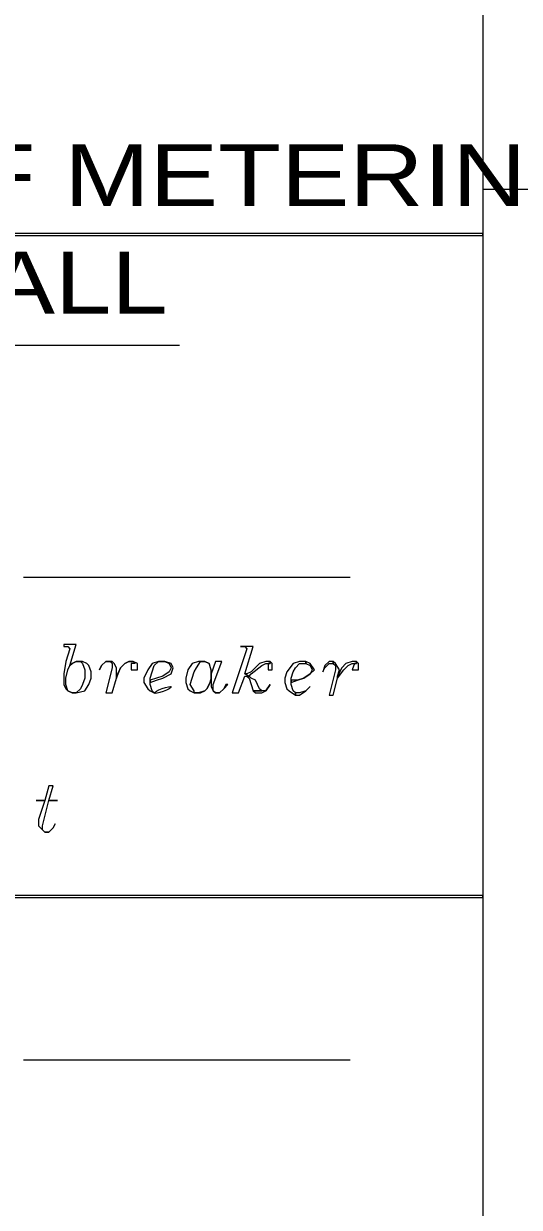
# Model space of a CAD drawing. Header units: inches. Extents: x 0.2 to 10.8, y 0.5 to 8.
# Drawn here: x 9.365 to 9.757, y 3.315 to 4.251 of the extents above; entities that cross this region are included whole.
import ezdxf

# ---------------------------------------------------------------- set-up
doc = ezdxf.new("R2010")
doc.units = ezdxf.units.IN
doc.header["$MEASUREMENT"] = 0
doc.layers.add('PDF_Geometry', color=7, linetype='Continuous')
doc.layers.add('PDF_Text', color=7, linetype='Continuous')
doc.styles.add('PDF Arial', font='arial.ttf')

msp = doc.modelspace()

# ---------------------------------------------------------------- linework, layer by layer
at = {"layer": 'PDF_Geometry', "lineweight": 13}
for points in [[(9.72833, 7.755), (9.72833, 0.74667)], [(9.72833, 4.12), (10.54833, 4.12)], [(8.24167, 4.085), (8.24167, 4.08333), (8.24167, 4.08333), (9.72833, 4.08333), (9.72833, 4.08333), (9.72833, 4.085), (8.24167, 4.085)], [(9.365, 3.81333), (9.36667, 3.81333)], [(9.365, 3.81333), (9.36667, 3.81333)], [(9.36667, 3.81333), (9.36833, 3.81333)], [(9.36667, 3.81333), (9.36833, 3.81333)], [(9.36833, 3.81333), (9.37, 3.81333)], [(9.36833, 3.81333), (9.37, 3.81333)], [(9.37, 3.81333), (9.37167, 3.81333)], [(9.37, 3.81333), (9.37167, 3.81333)], [(9.37167, 3.81333), (9.37333, 3.81333)], [(9.37333, 3.81333), (9.375, 3.81333)], [(9.37333, 3.81333), (9.375, 3.81333)], [(9.375, 3.81333), (9.37667, 3.81333)], [(9.375, 3.81333), (9.37667, 3.81333)], [(9.37667, 3.81333), (9.37833, 3.81333)], [(9.37667, 3.81333), (9.37833, 3.81333)], [(9.37833, 3.81333), (9.38, 3.81333)], [(9.38, 3.81333), (9.38167, 3.81333)], [(9.38, 3.81333), (9.38167, 3.81333)], [(9.38167, 3.81333), (9.38333, 3.81333)], [(9.38167, 3.81333), (9.38333, 3.81333)], [(9.38333, 3.81333), (9.385, 3.81333)], [(9.38333, 3.81333), (9.385, 3.81333)], [(9.385, 3.81333), (9.38667, 3.81333)], [(9.38667, 3.81333), (9.38833, 3.81333)], [(9.38667, 3.81333), (9.38833, 3.81333)], [(9.38833, 3.81333), (9.39, 3.81333)], [(9.38833, 3.81333), (9.39, 3.81333)], [(9.39, 3.81333), (9.39167, 3.81333)], [(9.39, 3.81333), (9.39167, 3.81333)], [(9.39167, 3.81333), (9.39333, 3.81333)], [(9.39333, 3.81333), (9.395, 3.81333)], [(9.39333, 3.81333), (9.395, 3.81333)], [(9.395, 3.81333), (9.39667, 3.81333)], [(9.395, 3.81333), (9.39667, 3.81333)], [(9.39667, 3.81333), (9.39833, 3.81333)], [(9.39667, 3.81333), (9.39833, 3.81333)], [(9.39833, 3.81333), (9.4, 3.81333)], [(9.39833, 3.81333), (9.4, 3.81333)], [(9.4, 3.81333), (9.40167, 3.81333)], [(9.40167, 3.81333), (9.40333, 3.81333)], [(9.40167, 3.81333), (9.40333, 3.81333)], [(9.40333, 3.81333), (9.405, 3.81333)], [(9.40333, 3.81333), (9.405, 3.81333)], [(9.405, 3.81333), (9.40667, 3.81333)], [(9.405, 3.81333), (9.40667, 3.81333)], [(9.40667, 3.81333), (9.40833, 3.81333)], [(9.40833, 3.81333), (9.41, 3.81333)], [(9.40833, 3.81333), (9.41, 3.81333)], [(9.41, 3.81333), (9.41167, 3.81333)], [(9.41, 3.81333), (9.41167, 3.81333)], [(9.41167, 3.81333), (9.41333, 3.81333)], [(9.41167, 3.81333), (9.41333, 3.81333)], [(9.41333, 3.81333), (9.415, 3.81333)], [(9.415, 3.81333), (9.41667, 3.81333)], [(9.415, 3.81333), (9.41667, 3.81333)], [(9.41667, 3.81333), (9.41833, 3.81333)], [(9.41667, 3.81333), (9.41833, 3.81333)], [(9.41833, 3.81333), (9.42, 3.81333)], [(9.41833, 3.81333), (9.42, 3.81333)], [(9.42, 3.81333), (9.42167, 3.81333)], [(9.42167, 3.81333), (9.42333, 3.81333)], [(9.42167, 3.81333), (9.42333, 3.81333)], [(9.42333, 3.81333), (9.425, 3.81333)], [(9.42333, 3.81333), (9.425, 3.81333)], [(9.425, 3.81333), (9.42667, 3.81333)], [(9.425, 3.81333), (9.42667, 3.81333)], [(9.42667, 3.81333), (9.42833, 3.81333)], [(9.42667, 3.81333), (9.42833, 3.81333)], [(9.42833, 3.81333), (9.43, 3.81333)], [(9.42833, 3.81333), (9.43, 3.81333)], [(9.43, 3.81333), (9.43167, 3.81333)], [(9.43167, 3.81333), (9.43333, 3.81333)], [(9.43167, 3.81333), (9.43333, 3.81333)], [(9.43333, 3.81333), (9.435, 3.81333)], [(9.43333, 3.81333), (9.435, 3.81333)], [(9.435, 3.81333), (9.43667, 3.81333)], [(9.435, 3.81333), (9.43667, 3.81333)], [(9.43667, 3.81333), (9.43833, 3.81333)], [(9.43833, 3.81333), (9.44, 3.81333)], [(9.43833, 3.81333), (9.44, 3.81333)], [(9.44, 3.81333), (9.44167, 3.81333)], [(9.44, 3.81333), (9.44167, 3.81333)], [(9.44167, 3.81333), (9.44333, 3.81333)], [(9.44167, 3.81333), (9.44333, 3.81333)], [(9.44333, 3.81333), (9.445, 3.81333)], [(9.445, 3.81333), (9.44667, 3.81333)], [(9.445, 3.81333), (9.44667, 3.81333)], [(9.44667, 3.81333), (9.44833, 3.81333)], [(9.44667, 3.81333), (9.44833, 3.81333)], [(9.44833, 3.81333), (9.45, 3.81333)], [(9.44833, 3.81333), (9.45, 3.81333)], [(9.45, 3.81333), (9.45167, 3.81333)], [(9.45167, 3.81333), (9.45333, 3.81333)], [(9.45167, 3.81333), (9.45333, 3.81333)], [(9.45333, 3.81333), (9.455, 3.81333)], [(9.45333, 3.81333), (9.455, 3.81333)], [(9.455, 3.81333), (9.45667, 3.81333)], [(9.455, 3.81333), (9.45667, 3.81333)], [(9.45667, 3.81333), (9.45833, 3.81333)], [(9.45667, 3.81333), (9.45833, 3.81333)], [(9.45833, 3.81333), (9.46, 3.81333)], [(9.46, 3.81333), (9.46167, 3.81333)], [(9.46, 3.81333), (9.46167, 3.81333)], [(9.46167, 3.81333), (9.46333, 3.81333)], [(9.46167, 3.81333), (9.46333, 3.81333)], [(9.46333, 3.81333), (9.465, 3.81333)], [(9.46333, 3.81333), (9.465, 3.81333)], [(9.465, 3.81333), (9.46667, 3.81333)], [(9.46667, 3.81333), (9.46833, 3.81333)], [(9.46667, 3.81333), (9.46833, 3.81333)], [(9.46833, 3.81333), (9.47, 3.81333)], [(9.46833, 3.81333), (9.47, 3.81333)], [(9.47, 3.81333), (9.47167, 3.81333)], [(9.47, 3.81333), (9.47167, 3.81333)], [(9.47167, 3.81333), (9.47333, 3.81333)], [(9.47333, 3.81333), (9.475, 3.81333)], [(9.47333, 3.81333), (9.475, 3.81333)], [(9.475, 3.81333), (9.47667, 3.81333)], [(9.475, 3.81333), (9.47667, 3.81333)], [(9.47667, 3.81333), (9.47833, 3.81333)], [(9.47667, 3.81333), (9.47833, 3.81333)], [(9.47833, 3.81333), (9.48, 3.81333)], [(9.47833, 3.81333), (9.48, 3.81333)], [(9.48, 3.81333), (9.48167, 3.81333)], [(9.48167, 3.81333), (9.48333, 3.81333)], [(9.48167, 3.81333), (9.48333, 3.81333)], [(9.48333, 3.81333), (9.485, 3.81333)], [(9.48333, 3.81333), (9.485, 3.81333)], [(9.485, 3.81333), (9.48667, 3.81333)], [(9.485, 3.81333), (9.48667, 3.81333)], [(9.48667, 3.81333), (9.48833, 3.81333)], [(9.48833, 3.81333), (9.49, 3.81333)], [(9.48833, 3.81333), (9.49, 3.81333)], [(9.49, 3.81333), (9.49167, 3.81333)], [(9.49, 3.81333), (9.49167, 3.81333)], [(9.49167, 3.81333), (9.49333, 3.81333)], [(9.49167, 3.81333), (9.49333, 3.81333)], [(9.49333, 3.81333), (9.495, 3.81333)], [(9.495, 3.81333), (9.49667, 3.81333)], [(9.495, 3.81333), (9.49667, 3.81333)], [(9.49667, 3.81333), (9.49833, 3.81333)], [(9.49667, 3.81333), (9.49833, 3.81333)], [(9.49833, 3.81333), (9.5, 3.81333)], [(9.49833, 3.81333), (9.5, 3.81333)], [(9.5, 3.81333), (9.50167, 3.81333)], [(9.50167, 3.81333), (9.50333, 3.81333)], [(9.50167, 3.81333), (9.50333, 3.81333)], [(9.50333, 3.81333), (9.505, 3.81333)], [(9.50333, 3.81333), (9.505, 3.81333)], [(9.505, 3.81333), (9.50667, 3.81333)], [(9.505, 3.81333), (9.50667, 3.81333)], [(9.50667, 3.81333), (9.50833, 3.81333)], [(9.50667, 3.81333), (9.50833, 3.81333)], [(9.50833, 3.81333), (9.51, 3.81333)], [(9.50833, 3.81333), (9.51, 3.81333)], [(9.51, 3.81333), (9.51167, 3.81333)], [(9.51167, 3.81333), (9.51333, 3.81333)], [(9.51167, 3.81333), (9.51333, 3.81333)], [(9.51333, 3.81333), (9.515, 3.81333)], [(9.51333, 3.81333), (9.515, 3.81333)], [(9.515, 3.81333), (9.51667, 3.81333)], [(9.515, 3.81333), (9.51667, 3.81333)], [(9.51667, 3.81333), (9.51833, 3.81333)], [(9.51833, 3.81333), (9.52, 3.81333)], [(9.51833, 3.81333), (9.52, 3.81333)], [(9.52, 3.81333), (9.52167, 3.81333)], [(9.52, 3.81333), (9.52167, 3.81333)], [(9.52167, 3.81333), (9.52333, 3.81333)], [(9.52167, 3.81333), (9.52333, 3.81333)], [(9.52333, 3.81333), (9.525, 3.81333)], [(9.525, 3.81333), (9.52667, 3.81333)], [(9.525, 3.81333), (9.52667, 3.81333)], [(9.52667, 3.81333), (9.52833, 3.81333)], [(9.52667, 3.81333), (9.52833, 3.81333)], [(9.52833, 3.81333), (9.53, 3.81333)], [(9.53, 3.81333), (9.53167, 3.81333)], [(9.53, 3.81333), (9.53167, 3.81333)], [(9.53167, 3.81333), (9.53333, 3.81333)], [(9.53167, 3.81333), (9.53333, 3.81333)], [(9.53333, 3.81333), (9.535, 3.81333)], [(9.53333, 3.81333), (9.535, 3.81333)], [(9.535, 3.81333), (9.53667, 3.81333)], [(9.535, 3.81333), (9.53667, 3.81333)], [(9.53667, 3.81333), (9.53833, 3.81333)], [(9.53667, 3.81333), (9.53833, 3.81333)], [(9.53833, 3.81333), (9.54, 3.81333)], [(9.54, 3.81333), (9.54167, 3.81333)], [(9.54, 3.81333), (9.54167, 3.81333)], [(9.54167, 3.81333), (9.54333, 3.81333)], [(9.54167, 3.81333), (9.54333, 3.81333)], [(9.54333, 3.81333), (9.545, 3.81333)], [(9.54333, 3.81333), (9.545, 3.81333)], [(9.545, 3.81333), (9.54667, 3.81333)], [(9.54667, 3.81333), (9.54833, 3.81333)], [(9.54667, 3.81333), (9.54833, 3.81333)], [(9.54833, 3.81333), (9.55, 3.81333)], [(9.54833, 3.81333), (9.55, 3.81333)], [(9.55, 3.81333), (9.55167, 3.81333)], [(9.55, 3.81333), (9.55167, 3.81333)], [(9.55167, 3.81333), (9.55333, 3.81333)], [(9.55333, 3.81333), (9.555, 3.81333)], [(9.55333, 3.81333), (9.555, 3.81333)], [(9.555, 3.81333), (9.55667, 3.81333)], [(9.555, 3.81333), (9.55667, 3.81333)], [(9.55667, 3.81333), (9.55833, 3.81333)], [(9.55667, 3.81333), (9.55833, 3.81333)], [(9.55833, 3.81333), (9.56, 3.81333)], [(9.56, 3.81333), (9.56167, 3.81333)], [(9.56, 3.81333), (9.56167, 3.81333)], [(9.56167, 3.81333), (9.56333, 3.81333)], [(9.56167, 3.81333), (9.56333, 3.81333)], [(9.56333, 3.81333), (9.565, 3.81333)], [(9.56333, 3.81333), (9.565, 3.81333)], [(9.565, 3.81333), (9.56667, 3.81333)], [(9.565, 3.81333), (9.56667, 3.81333)], [(9.56667, 3.81333), (9.56833, 3.81333)], [(9.56833, 3.81333), (9.57, 3.81333)], [(9.56833, 3.81333), (9.57, 3.81333)], [(9.57, 3.81333), (9.57167, 3.81333)], [(9.57, 3.81333), (9.57167, 3.81333)], [(9.57167, 3.81333), (9.57333, 3.81333)], [(9.57167, 3.81333), (9.57333, 3.81333)], [(9.57333, 3.81333), (9.575, 3.81333)], [(9.575, 3.81333), (9.57667, 3.81333)], [(9.575, 3.81333), (9.57667, 3.81333)], [(9.57667, 3.81333), (9.57833, 3.81333)], [(9.57667, 3.81333), (9.57833, 3.81333)], [(9.57833, 3.81333), (9.58, 3.81333)], [(9.57833, 3.81333), (9.58, 3.81333)], [(9.58, 3.81333), (9.58167, 3.81333)], [(9.58167, 3.81333), (9.58333, 3.81333)], [(9.58167, 3.81333), (9.58333, 3.81333)], [(9.58333, 3.81333), (9.585, 3.81333)], [(9.58333, 3.81333), (9.585, 3.81333)], [(9.585, 3.81333), (9.58667, 3.81333)], [(9.585, 3.81333), (9.58667, 3.81333)], [(9.58667, 3.81333), (9.58833, 3.81333)], [(9.58833, 3.81333), (9.59, 3.81333)], [(9.58833, 3.81333), (9.59, 3.81333)], [(9.59, 3.81333), (9.59167, 3.81333)], [(9.59, 3.81333), (9.59167, 3.81333)], [(9.59167, 3.81333), (9.59333, 3.81333)], [(9.59167, 3.81333), (9.59333, 3.81333)], [(9.59333, 3.81333), (9.595, 3.81333)], [(9.59333, 3.81333), (9.595, 3.81333)], [(9.595, 3.81333), (9.59667, 3.81333)], [(9.59667, 3.81333), (9.59833, 3.81333)], [(9.59667, 3.81333), (9.59833, 3.81333)], [(9.59833, 3.81333), (9.6, 3.81333)], [(9.59833, 3.81333), (9.6, 3.81333)], [(9.6, 3.81333), (9.60167, 3.81333)], [(9.6, 3.81333), (9.60167, 3.81333)], [(9.60167, 3.81333), (9.60333, 3.81333)], [(9.60333, 3.81333), (9.605, 3.81333)], [(9.60333, 3.81333), (9.605, 3.81333)], [(9.605, 3.81333), (9.60667, 3.81333)], [(9.605, 3.81333), (9.60667, 3.81333)], [(9.60667, 3.81333), (9.60833, 3.81333)], [(9.60667, 3.81333), (9.60833, 3.81333)], [(9.60833, 3.81333), (9.61, 3.81333)], [(9.61, 3.81333), (9.61167, 3.81333)], [(9.61, 3.81333), (9.61167, 3.81333)], [(9.61167, 3.81333), (9.61333, 3.81333)], [(9.61167, 3.81333), (9.61333, 3.81333)], [(9.61333, 3.81333), (9.615, 3.81333)], [(9.61333, 3.81333), (9.615, 3.81333)], [(9.615, 3.81333), (9.61667, 3.81333)], [(9.61667, 3.81333), (9.61833, 3.81333)], [(9.61667, 3.81333), (9.61833, 3.81333)], [(9.61833, 3.81333), (9.62, 3.81333)], [(9.61833, 3.81333), (9.62, 3.81333)], [(9.62, 3.81333), (9.62167, 3.81333)], [(9.62, 3.81333), (9.62167, 3.81333)], [(9.62167, 3.81333), (9.62333, 3.81333)], [(9.62167, 3.81333), (9.62333, 3.81333)], [(9.40666, 3.76), (9.39666, 3.76), (9.39666, 3.75833), (9.39833, 3.75833), (9.4, 3.75833), (9.40166, 3.75667), (9.39833, 3.74667), (9.39666, 3.73667), (9.39666, 3.72833), (9.39833, 3.725), (9.4, 3.72333), (9.40333, 3.72167), (9.40333, 3.72167), (9.4, 3.72333), (9.39833, 3.72833), (9.39833, 3.73333), (9.4, 3.74), (9.40166, 3.74333), (9.40166, 3.74333), (9.40666, 3.76)], [(9.54666, 3.75833), (9.53666, 3.75833), (9.53666, 3.75833), (9.53833, 3.75833), (9.54, 3.75833), (9.54166, 3.75667), (9.53, 3.72167), (9.535, 3.72167), (9.54, 3.735), (9.54166, 3.735), (9.54333, 3.735), (9.54, 3.73667), (9.54666, 3.75833)], [(9.41166, 3.74667), (9.40666, 3.74667), (9.40333, 3.745), (9.40166, 3.74333), (9.40166, 3.74333), (9.40333, 3.745), (9.40666, 3.74667), (9.41, 3.74667), (9.41166, 3.74667)], [(9.41166, 3.74667), (9.41, 3.74667), (9.41166, 3.745), (9.41333, 3.74), (9.41333, 3.73333), (9.41166, 3.72833), (9.41, 3.725), (9.40666, 3.72167), (9.40333, 3.72167), (9.40333, 3.72167), (9.40666, 3.72167), (9.41333, 3.72333), (9.41666, 3.72833), (9.41833, 3.73333), (9.41833, 3.73833), (9.41666, 3.74333), (9.415, 3.745), (9.41166, 3.74667)], [(9.435, 3.74667), (9.43, 3.74667), (9.42666, 3.74333), (9.425, 3.74), (9.425, 3.74), (9.42666, 3.74333), (9.43, 3.74667), (9.43333, 3.74667), (9.435, 3.74667)], [(9.435, 3.74667), (9.43333, 3.74667), (9.435, 3.745), (9.435, 3.74167), (9.43, 3.72167), (9.435, 3.72167), (9.43833, 3.73333), (9.43833, 3.735), (9.43833, 3.74167), (9.43666, 3.745), (9.435, 3.74667)], [(9.45166, 3.74667), (9.44833, 3.74667), (9.445, 3.745), (9.44166, 3.74167), (9.43833, 3.735), (9.43833, 3.73333), (9.44166, 3.74167), (9.445, 3.745), (9.44833, 3.74667), (9.45166, 3.74667)], [(9.45166, 3.74667), (9.45166, 3.74667), (9.45333, 3.745), (9.45, 3.745), (9.45, 3.74), (9.455, 3.74), (9.455, 3.745), (9.45166, 3.74667)], [(9.47666, 3.74667), (9.47166, 3.74667), (9.46666, 3.745), (9.46333, 3.74), (9.46, 3.73333), (9.46, 3.73), (9.46333, 3.725), (9.465, 3.72333), (9.46833, 3.72167), (9.46833, 3.72167), (9.46666, 3.72333), (9.465, 3.72833), (9.465, 3.73), (9.465, 3.73167), (9.465, 3.73333), (9.46666, 3.73833), (9.46833, 3.74333), (9.47166, 3.74667), (9.47666, 3.74667)], [(9.47666, 3.74667), (9.47666, 3.74667), (9.48, 3.745), (9.48166, 3.74167), (9.48, 3.73833), (9.475, 3.735), (9.47, 3.73333), (9.465, 3.73167), (9.465, 3.73), (9.47, 3.73167), (9.475, 3.73333), (9.48166, 3.73667), (9.48333, 3.74167), (9.48166, 3.745), (9.47666, 3.74667)], [(9.50833, 3.74667), (9.50333, 3.74667), (9.49833, 3.745), (9.495, 3.74), (9.49333, 3.73333), (9.49333, 3.73), (9.495, 3.725), (9.49666, 3.72333), (9.5, 3.72167), (9.5, 3.72167), (9.5, 3.72333), (9.49666, 3.72833), (9.49833, 3.73333), (9.5, 3.73833), (9.50166, 3.74167), (9.505, 3.74667), (9.50833, 3.74667)], [(9.50833, 3.74667), (9.50833, 3.74667), (9.51166, 3.745), (9.51333, 3.73833), (9.51333, 3.73333), (9.51333, 3.73667), (9.51333, 3.74), (9.51166, 3.745), (9.50833, 3.74667)], [(9.52166, 3.74667), (9.51666, 3.74667), (9.51333, 3.73667), (9.51333, 3.73333), (9.51333, 3.73167), (9.51333, 3.72667), (9.515, 3.72333), (9.515, 3.72333), (9.51666, 3.72167), (9.51666, 3.72167), (9.515, 3.72333), (9.515, 3.72833), (9.52166, 3.74667)], [(9.56, 3.74667), (9.55666, 3.74667), (9.55166, 3.745), (9.545, 3.73833), (9.54166, 3.73667), (9.54, 3.73667), (9.54333, 3.735), (9.545, 3.73667), (9.55333, 3.74333), (9.55666, 3.745), (9.56, 3.745), (9.56, 3.74667)], [(9.56, 3.74667), (9.56, 3.745), (9.56, 3.745), (9.55833, 3.745), (9.55833, 3.74), (9.56166, 3.74), (9.56166, 3.745), (9.56, 3.74667)], [(9.58833, 3.74667), (9.58333, 3.74667), (9.57833, 3.745), (9.57333, 3.73833), (9.57166, 3.73333), (9.57166, 3.73), (9.57333, 3.725), (9.575, 3.72333), (9.58, 3.72), (9.58, 3.72167), (9.57833, 3.72333), (9.57666, 3.72833), (9.57666, 3.73), (9.57666, 3.73167), (9.57666, 3.73333), (9.57833, 3.73833), (9.58, 3.74167), (9.58333, 3.745), (9.58833, 3.745), (9.58833, 3.74667)], [(9.58833, 3.74667), (9.58833, 3.745), (9.59166, 3.74333), (9.59333, 3.74), (9.59166, 3.73667), (9.58666, 3.73333), (9.58166, 3.73167), (9.57666, 3.73167), (9.57666, 3.73), (9.58166, 3.73167), (9.58666, 3.73333), (9.59166, 3.73667), (9.595, 3.74), (9.59166, 3.745), (9.58833, 3.74667)], [(9.61, 3.74667), (9.60666, 3.74667), (9.60333, 3.74333), (9.60166, 3.73833), (9.60166, 3.73833), (9.60333, 3.74167), (9.60666, 3.745), (9.61, 3.745), (9.61, 3.74667)], [(9.61, 3.74667), (9.61, 3.745), (9.61166, 3.74333), (9.61166, 3.74), (9.60666, 3.72), (9.61, 3.72), (9.61333, 3.73333), (9.61333, 3.735), (9.615, 3.74), (9.61166, 3.745), (9.61, 3.74667)], [(9.62833, 3.74667), (9.625, 3.74667), (9.62, 3.745), (9.61666, 3.74167), (9.61333, 3.735), (9.61333, 3.73333), (9.61833, 3.74), (9.62166, 3.74333), (9.625, 3.745), (9.62833, 3.745), (9.62833, 3.74667)], [(9.62833, 3.74667), (9.62833, 3.745), (9.62833, 3.745), (9.62666, 3.745), (9.625, 3.74), (9.63, 3.74), (9.63, 3.745), (9.62833, 3.74667)], [(9.54333, 3.735), (9.54166, 3.735), (9.54333, 3.73333), (9.545, 3.72833), (9.54666, 3.72333), (9.55333, 3.72333), (9.55166, 3.725), (9.54833, 3.73167), (9.545, 3.73333), (9.54333, 3.735)], [(9.51333, 3.73333), (9.51166, 3.72833), (9.51, 3.725), (9.50833, 3.72333), (9.50333, 3.72167), (9.5, 3.72167), (9.5, 3.72167), (9.5, 3.72167), (9.505, 3.72167), (9.50833, 3.72333), (9.51, 3.725), (9.51166, 3.72833), (9.51333, 3.73167), (9.51333, 3.73333)], [(9.525, 3.72833), (9.52333, 3.725), (9.52, 3.72167), (9.51666, 3.72167), (9.51666, 3.72167), (9.52, 3.72167), (9.52333, 3.725), (9.52666, 3.72833), (9.525, 3.72833)], [(9.56, 3.72833), (9.55666, 3.72333), (9.55333, 3.72333), (9.54666, 3.72333), (9.54833, 3.72167), (9.55333, 3.72167), (9.55666, 3.72333), (9.56, 3.72833)], [(9.59166, 3.72667), (9.58833, 3.72333), (9.58333, 3.72167), (9.58, 3.72167), (9.58, 3.72), (9.58333, 3.72), (9.58833, 3.72333), (9.59166, 3.72667)], [(9.38833, 3.64833), (9.385, 3.64833), (9.38167, 3.63667), (9.375, 3.63667), (9.375, 3.63667), (9.38167, 3.63667), (9.37667, 3.62167), (9.37667, 3.61667), (9.38, 3.61333), (9.38167, 3.61167), (9.38167, 3.61167), (9.38, 3.61333), (9.38, 3.61667), (9.385, 3.63667), (9.39167, 3.63667), (9.39167, 3.63667), (9.385, 3.63667), (9.38833, 3.64833)], [(9.39, 3.61833), (9.38833, 3.615), (9.385, 3.61167), (9.38167, 3.61167), (9.38167, 3.61167), (9.385, 3.61167), (9.38833, 3.615), (9.39, 3.61833)], [(8.13333, 3.56167), (8.13333, 3.56), (8.13333, 3.56), (9.72833, 3.56), (9.72833, 3.56), (9.72833, 3.56167), (8.13333, 3.56167)], [(9.365, 3.43167), (9.36667, 3.43167)], [(9.365, 3.43167), (9.36667, 3.43167)], [(9.36667, 3.43167), (9.36833, 3.43167)], [(9.36667, 3.43167), (9.36833, 3.43167)], [(9.36833, 3.43167), (9.37, 3.43167)], [(9.36833, 3.43167), (9.37, 3.43167)], [(9.37, 3.43167), (9.37167, 3.43167)], [(9.37, 3.43167), (9.37167, 3.43167)], [(9.37167, 3.43167), (9.37333, 3.43167)], [(9.37333, 3.43167), (9.375, 3.43167)], [(9.37333, 3.43167), (9.375, 3.43167)], [(9.375, 3.43167), (9.37667, 3.43167)], [(9.375, 3.43167), (9.37667, 3.43167)], [(9.37667, 3.43167), (9.37833, 3.43167)], [(9.37667, 3.43167), (9.37833, 3.43167)], [(9.37833, 3.43167), (9.38, 3.43167)], [(9.38, 3.43167), (9.38167, 3.43167)], [(9.38, 3.43167), (9.38167, 3.43167)], [(9.38167, 3.43167), (9.38333, 3.43167)], [(9.38167, 3.43167), (9.38333, 3.43167)], [(9.38333, 3.43167), (9.385, 3.43167)], [(9.38333, 3.43167), (9.385, 3.43167)], [(9.385, 3.43167), (9.38667, 3.43167)], [(9.38667, 3.43167), (9.38833, 3.43167)], [(9.38667, 3.43167), (9.38833, 3.43167)], [(9.38833, 3.43167), (9.39, 3.43167)], [(9.38833, 3.43167), (9.39, 3.43167)], [(9.39, 3.43167), (9.39167, 3.43167)], [(9.39, 3.43167), (9.39167, 3.43167)], [(9.39167, 3.43167), (9.39333, 3.43167)], [(9.39333, 3.43167), (9.395, 3.43167)], [(9.39333, 3.43167), (9.395, 3.43167)], [(9.395, 3.43167), (9.39667, 3.43167)], [(9.395, 3.43167), (9.39667, 3.43167)], [(9.39667, 3.43167), (9.39833, 3.43167)], [(9.39667, 3.43167), (9.39833, 3.43167)], [(9.39833, 3.43167), (9.4, 3.43167)], [(9.39833, 3.43167), (9.4, 3.43167)], [(9.4, 3.43167), (9.40167, 3.43167)], [(9.40167, 3.43167), (9.40333, 3.43167)], [(9.40167, 3.43167), (9.40333, 3.43167)], [(9.40333, 3.43167), (9.405, 3.43167)], [(9.40333, 3.43167), (9.405, 3.43167)], [(9.405, 3.43167), (9.40667, 3.43167)], [(9.405, 3.43167), (9.40667, 3.43167)], [(9.40667, 3.43167), (9.40833, 3.43167)], [(9.40833, 3.43167), (9.41, 3.43167)], [(9.40833, 3.43167), (9.41, 3.43167)], [(9.41, 3.43167), (9.41167, 3.43167)], [(9.41, 3.43167), (9.41167, 3.43167)], [(9.41167, 3.43167), (9.41333, 3.43167)], [(9.41167, 3.43167), (9.41333, 3.43167)], [(9.41333, 3.43167), (9.415, 3.43167)], [(9.415, 3.43167), (9.41667, 3.43167)], [(9.415, 3.43167), (9.41667, 3.43167)], [(9.41667, 3.43167), (9.41833, 3.43167)], [(9.41667, 3.43167), (9.41833, 3.43167)], [(9.41833, 3.43167), (9.42, 3.43167)], [(9.41833, 3.43167), (9.42, 3.43167)], [(9.42, 3.43167), (9.42167, 3.43167)], [(9.42167, 3.43167), (9.42333, 3.43167)], [(9.42167, 3.43167), (9.42333, 3.43167)], [(9.42333, 3.43167), (9.425, 3.43167)], [(9.42333, 3.43167), (9.425, 3.43167)], [(9.425, 3.43167), (9.42667, 3.43167)], [(9.425, 3.43167), (9.42667, 3.43167)], [(9.42667, 3.43167), (9.42833, 3.43167)], [(9.42667, 3.43167), (9.42833, 3.43167)], [(9.42833, 3.43167), (9.43, 3.43167)], [(9.42833, 3.43167), (9.43, 3.43167)], [(9.43, 3.43167), (9.43167, 3.43167)], [(9.43167, 3.43167), (9.43333, 3.43167)], [(9.43167, 3.43167), (9.43333, 3.43167)], [(9.43333, 3.43167), (9.435, 3.43167)], [(9.43333, 3.43167), (9.435, 3.43167)], [(9.435, 3.43167), (9.43667, 3.43167)], [(9.435, 3.43167), (9.43667, 3.43167)], [(9.43667, 3.43167), (9.43833, 3.43167)], [(9.43833, 3.43167), (9.44, 3.43167)], [(9.43833, 3.43167), (9.44, 3.43167)], [(9.44, 3.43167), (9.44167, 3.43167)], [(9.44, 3.43167), (9.44167, 3.43167)], [(9.44167, 3.43167), (9.44333, 3.43167)], [(9.44167, 3.43167), (9.44333, 3.43167)], [(9.44333, 3.43167), (9.445, 3.43167)], [(9.445, 3.43167), (9.44667, 3.43167)], [(9.445, 3.43167), (9.44667, 3.43167)], [(9.44667, 3.43167), (9.44833, 3.43167)], [(9.44667, 3.43167), (9.44833, 3.43167)], [(9.44833, 3.43167), (9.45, 3.43167)], [(9.44833, 3.43167), (9.45, 3.43167)], [(9.45, 3.43167), (9.45167, 3.43167)], [(9.45167, 3.43167), (9.45333, 3.43167)], [(9.45167, 3.43167), (9.45333, 3.43167)], [(9.45333, 3.43167), (9.455, 3.43167)], [(9.45333, 3.43167), (9.455, 3.43167)], [(9.455, 3.43167), (9.45667, 3.43167)], [(9.455, 3.43167), (9.45667, 3.43167)], [(9.45667, 3.43167), (9.45833, 3.43167)], [(9.45667, 3.43167), (9.45833, 3.43167)], [(9.45833, 3.43167), (9.46, 3.43167)], [(9.46, 3.43167), (9.46167, 3.43167)], [(9.46, 3.43167), (9.46167, 3.43167)], [(9.46167, 3.43167), (9.46333, 3.43167)], [(9.46167, 3.43167), (9.46333, 3.43167)], [(9.46333, 3.43167), (9.465, 3.43167)], [(9.46333, 3.43167), (9.465, 3.43167)], [(9.465, 3.43167), (9.46667, 3.43167)], [(9.46667, 3.43167), (9.46833, 3.43167)], [(9.46667, 3.43167), (9.46833, 3.43167)], [(9.46833, 3.43167), (9.47, 3.43167)], [(9.46833, 3.43167), (9.47, 3.43167)], [(9.47, 3.43167), (9.47167, 3.43167)], [(9.47, 3.43167), (9.47167, 3.43167)], [(9.47167, 3.43167), (9.47333, 3.43167)], [(9.47333, 3.43167), (9.475, 3.43167)], [(9.47333, 3.43167), (9.475, 3.43167)], [(9.475, 3.43167), (9.47667, 3.43167)], [(9.475, 3.43167), (9.47667, 3.43167)], [(9.47667, 3.43167), (9.47833, 3.43167)], [(9.47667, 3.43167), (9.47833, 3.43167)], [(9.47833, 3.43167), (9.48, 3.43167)], [(9.47833, 3.43167), (9.48, 3.43167)], [(9.48, 3.43167), (9.48167, 3.43167)], [(9.48167, 3.43167), (9.48333, 3.43167)], [(9.48167, 3.43167), (9.48333, 3.43167)], [(9.48333, 3.43167), (9.485, 3.43167)], [(9.48333, 3.43167), (9.485, 3.43167)], [(9.485, 3.43167), (9.48667, 3.43167)], [(9.485, 3.43167), (9.48667, 3.43167)], [(9.48667, 3.43167), (9.48833, 3.43167)], [(9.48833, 3.43167), (9.49, 3.43167)], [(9.48833, 3.43167), (9.49, 3.43167)], [(9.49, 3.43167), (9.49167, 3.43167)], [(9.49, 3.43167), (9.49167, 3.43167)], [(9.49167, 3.43167), (9.49333, 3.43167)], [(9.49167, 3.43167), (9.49333, 3.43167)], [(9.49333, 3.43167), (9.495, 3.43167)], [(9.495, 3.43167), (9.49667, 3.43167)], [(9.495, 3.43167), (9.49667, 3.43167)], [(9.49667, 3.43167), (9.49833, 3.43167)], [(9.49667, 3.43167), (9.49833, 3.43167)], [(9.49833, 3.43167), (9.5, 3.43167)], [(9.49833, 3.43167), (9.5, 3.43167)], [(9.5, 3.43167), (9.50167, 3.43167)], [(9.50167, 3.43167), (9.50333, 3.43167)], [(9.50167, 3.43167), (9.50333, 3.43167)], [(9.50333, 3.43167), (9.505, 3.43167)], [(9.50333, 3.43167), (9.505, 3.43167)], [(9.505, 3.43167), (9.50667, 3.43167)], [(9.505, 3.43167), (9.50667, 3.43167)], [(9.50667, 3.43167), (9.50833, 3.43167)], [(9.50667, 3.43167), (9.50833, 3.43167)], [(9.50833, 3.43167), (9.51, 3.43167)], [(9.50833, 3.43167), (9.51, 3.43167)], [(9.51, 3.43167), (9.51167, 3.43167)], [(9.51167, 3.43167), (9.51333, 3.43167)], [(9.51167, 3.43167), (9.51333, 3.43167)], [(9.51333, 3.43167), (9.515, 3.43167)], [(9.51333, 3.43167), (9.515, 3.43167)], [(9.515, 3.43167), (9.51667, 3.43167)], [(9.515, 3.43167), (9.51667, 3.43167)], [(9.51667, 3.43167), (9.51833, 3.43167)], [(9.51833, 3.43167), (9.52, 3.43167)], [(9.51833, 3.43167), (9.52, 3.43167)], [(9.52, 3.43167), (9.52167, 3.43167)], [(9.52, 3.43167), (9.52167, 3.43167)], [(9.52167, 3.43167), (9.52333, 3.43167)], [(9.52167, 3.43167), (9.52333, 3.43167)], [(9.52333, 3.43167), (9.525, 3.43167)], [(9.525, 3.43167), (9.52667, 3.43167)], [(9.525, 3.43167), (9.52667, 3.43167)], [(9.52667, 3.43167), (9.52833, 3.43167)], [(9.52667, 3.43167), (9.52833, 3.43167)], [(9.52833, 3.43167), (9.53, 3.43167)], [(9.53, 3.43167), (9.53167, 3.43167)], [(9.53, 3.43167), (9.53167, 3.43167)], [(9.53167, 3.43167), (9.53333, 3.43167)], [(9.53167, 3.43167), (9.53333, 3.43167)], [(9.53333, 3.43167), (9.535, 3.43167)], [(9.53333, 3.43167), (9.535, 3.43167)], [(9.535, 3.43167), (9.53667, 3.43167)], [(9.535, 3.43167), (9.53667, 3.43167)], [(9.53667, 3.43167), (9.53833, 3.43167)], [(9.53667, 3.43167), (9.53833, 3.43167)], [(9.53833, 3.43167), (9.54, 3.43167)], [(9.54, 3.43167), (9.54167, 3.43167)], [(9.54, 3.43167), (9.54167, 3.43167)], [(9.54167, 3.43167), (9.54333, 3.43167)], [(9.54167, 3.43167), (9.54333, 3.43167)], [(9.54333, 3.43167), (9.545, 3.43167)], [(9.54333, 3.43167), (9.545, 3.43167)], [(9.545, 3.43167), (9.54667, 3.43167)], [(9.54667, 3.43167), (9.54833, 3.43167)], [(9.54667, 3.43167), (9.54833, 3.43167)], [(9.54833, 3.43167), (9.55, 3.43167)], [(9.54833, 3.43167), (9.55, 3.43167)], [(9.55, 3.43167), (9.55167, 3.43167)], [(9.55, 3.43167), (9.55167, 3.43167)], [(9.55167, 3.43167), (9.55333, 3.43167)], [(9.55333, 3.43167), (9.555, 3.43167)], [(9.55333, 3.43167), (9.555, 3.43167)], [(9.555, 3.43167), (9.55667, 3.43167)], [(9.555, 3.43167), (9.55667, 3.43167)], [(9.55667, 3.43167), (9.55833, 3.43167)], [(9.55667, 3.43167), (9.55833, 3.43167)], [(9.55833, 3.43167), (9.56, 3.43167)], [(9.56, 3.43167), (9.56167, 3.43167)], [(9.56, 3.43167), (9.56167, 3.43167)], [(9.56167, 3.43167), (9.56333, 3.43167)], [(9.56167, 3.43167), (9.56333, 3.43167)], [(9.56333, 3.43167), (9.565, 3.43167)], [(9.56333, 3.43167), (9.565, 3.43167)], [(9.565, 3.43167), (9.56667, 3.43167)], [(9.565, 3.43167), (9.56667, 3.43167)], [(9.56667, 3.43167), (9.56833, 3.43167)], [(9.56833, 3.43167), (9.57, 3.43167)], [(9.56833, 3.43167), (9.57, 3.43167)], [(9.57, 3.43167), (9.57167, 3.43167)], [(9.57, 3.43167), (9.57167, 3.43167)], [(9.57167, 3.43167), (9.57333, 3.43167)], [(9.57167, 3.43167), (9.57333, 3.43167)], [(9.57333, 3.43167), (9.575, 3.43167)], [(9.575, 3.43167), (9.57667, 3.43167)], [(9.575, 3.43167), (9.57667, 3.43167)], [(9.57667, 3.43167), (9.57833, 3.43167)], [(9.57667, 3.43167), (9.57833, 3.43167)], [(9.57833, 3.43167), (9.58, 3.43167)], [(9.57833, 3.43167), (9.58, 3.43167)], [(9.58, 3.43167), (9.58167, 3.43167)], [(9.58167, 3.43167), (9.58333, 3.43167)], [(9.58167, 3.43167), (9.58333, 3.43167)], [(9.58333, 3.43167), (9.585, 3.43167)], [(9.58333, 3.43167), (9.585, 3.43167)], [(9.585, 3.43167), (9.58667, 3.43167)], [(9.585, 3.43167), (9.58667, 3.43167)], [(9.58667, 3.43167), (9.58833, 3.43167)], [(9.58833, 3.43167), (9.59, 3.43167)], [(9.58833, 3.43167), (9.59, 3.43167)], [(9.59, 3.43167), (9.59167, 3.43167)], [(9.59, 3.43167), (9.59167, 3.43167)], [(9.59167, 3.43167), (9.59333, 3.43167)], [(9.59167, 3.43167), (9.59333, 3.43167)], [(9.59333, 3.43167), (9.595, 3.43167)], [(9.59333, 3.43167), (9.595, 3.43167)], [(9.595, 3.43167), (9.59667, 3.43167)], [(9.59667, 3.43167), (9.59833, 3.43167)], [(9.59667, 3.43167), (9.59833, 3.43167)], [(9.59833, 3.43167), (9.6, 3.43167)], [(9.59833, 3.43167), (9.6, 3.43167)], [(9.6, 3.43167), (9.60167, 3.43167)], [(9.6, 3.43167), (9.60167, 3.43167)], [(9.60167, 3.43167), (9.60333, 3.43167)], [(9.60333, 3.43167), (9.605, 3.43167)], [(9.60333, 3.43167), (9.605, 3.43167)], [(9.605, 3.43167), (9.60667, 3.43167)], [(9.605, 3.43167), (9.60667, 3.43167)], [(9.60667, 3.43167), (9.60833, 3.43167)], [(9.60667, 3.43167), (9.60833, 3.43167)], [(9.60833, 3.43167), (9.61, 3.43167)], [(9.61, 3.43167), (9.61167, 3.43167)], [(9.61, 3.43167), (9.61167, 3.43167)], [(9.61167, 3.43167), (9.61333, 3.43167)], [(9.61167, 3.43167), (9.61333, 3.43167)], [(9.61333, 3.43167), (9.615, 3.43167)], [(9.61333, 3.43167), (9.615, 3.43167)], [(9.615, 3.43167), (9.61667, 3.43167)], [(9.61667, 3.43167), (9.61833, 3.43167)], [(9.61667, 3.43167), (9.61833, 3.43167)], [(9.61833, 3.43167), (9.62, 3.43167)], [(9.61833, 3.43167), (9.62, 3.43167)], [(9.62, 3.43167), (9.62167, 3.43167)], [(9.62, 3.43167), (9.62167, 3.43167)], [(9.62167, 3.43167), (9.62333, 3.43167)], [(9.62167, 3.43167), (9.62333, 3.43167)]]:
    msp.add_lwpolyline(points, dxfattribs=at)
at = {"layer": 'PDF_Geometry', "lineweight": 0}
msp.add_lwpolyline([(9.72833, 4.08333), (9.72833, 4.085)], dxfattribs=at)
at = {"layer": 'PDF_Geometry', "lineweight": 9}
msp.add_lwpolyline([(8.24167, 3.99667), (9.48833, 3.99667)], dxfattribs=at)
at = {"layer": 'PDF_Geometry', "lineweight": 13}
msp.add_ellipse((9.47507, 3.72401), major_axis=(0.00674, 0.00251), ratio=0.167824, dxfattribs=at)

# ---------------------------------------------------------------- texts
at = {"layer": 'PDF_Text', "char_height": 0.0488667, "attachment_point": 7, "style": 'PDF Arial'}
for s, insert in [('\\W1.190250;TYPICAL ARRANGEMENT OF METERIN', (8.24591, 4.10594)), ('\\W1.175762;CABINET ON COMPOUND WALL', (8.24828, 4.02096))]:
    msp.add_mtext(s, dxfattribs=dict(at, insert=insert))

doc.saveas('drawing.dxf')
